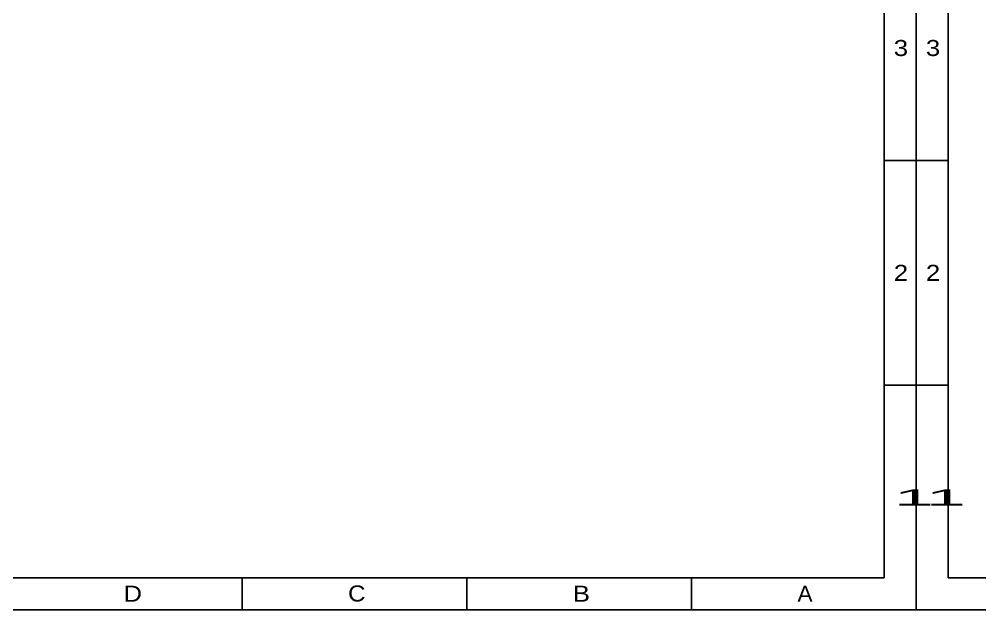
# Model space of a CAD drawing. Header units: inches. Extents: x 0 to 800, y 356 to 444.
# Drawn here: x 315.4 to 378.2, y 355.9 to 394.6 of the extents above; entities that cross this region are included whole.
import ezdxf

# ---------------------------------------------------------------- set-up
doc = ezdxf.new("R2010")
doc.units = ezdxf.units.IN
doc.header["$MEASUREMENT"] = 0

# ---------------------------------------------------------------- blocks, each defined once
blk = doc.blocks.new('block 1021')
at = {"color": 7, "lineweight": 25, "true_color": 0xffffff}
blk.add_lwpolyline([(256.766, 355.918), (374.065, 355.918)], dxfattribs=at)
blk = doc.blocks.new('block 4234')
at = {"color": 7, "lineweight": 25, "true_color": 0xffffff}
blk.add_lwpolyline([(374.065, 355.918), (374.065, 444.082)], dxfattribs=at)
blk = doc.blocks.new('block 4235')
at = {"color": 7, "lineweight": 25, "true_color": 0xffffff}
blk.add_lwpolyline([(371.966, 358.018), (371.966, 441.982)], dxfattribs=at)
blk = doc.blocks.new('block 4237')
at = {"color": 7, "lineweight": 25, "true_color": 0xffffff}
blk.add_lwpolyline([(359.371, 355.918), (359.371, 358.018)], dxfattribs=at)
blk = doc.blocks.new('block 4241')
at = {"color": 7, "lineweight": 25, "true_color": 0xffffff}
blk.add_lwpolyline([(344.677, 355.918), (344.677, 358.018)], dxfattribs=at)
blk = doc.blocks.new('block 4245')
at = {"color": 7, "lineweight": 25, "true_color": 0xffffff}
blk.add_lwpolyline([(329.983, 355.918), (329.983, 358.018)], dxfattribs=at)
blk = doc.blocks.new('block 4254')
at = {"color": 7, "lineweight": 25, "true_color": 0xffffff}
blk.add_lwpolyline([(371.966, 385.306), (374.065, 385.306)], dxfattribs=at)
blk = doc.blocks.new('block 4256')
at = {"color": 7, "lineweight": 25, "true_color": 0xffffff}
blk.add_lwpolyline([(371.966, 370.612), (374.065, 370.612)], dxfattribs=at)
blk = doc.blocks.new('block 4260')
at = {"color": 7, "lineweight": 25, "true_color": 0xffffff}
blk.add_lwpolyline([(251.476, 358.018), (371.966, 358.018)], dxfattribs=at)
blk = doc.blocks.new('block 4263')
at = {"color": 7, "lineweight": 25, "true_color": 0xffffff}
blk.add_lwpolyline([(249.376, 355.918), (374.065, 355.918)], dxfattribs=at)
blk = doc.blocks.new('block 4286')
at = {"color": 2, "true_color": 0xffff00, "insert": (322.219, 356.448), "char_height": 1.04956, "attachment_point": 7}
blk.add_mtext('\\fAdobe Song Std L|b0|i0|c0|p34;\\W1.2;D', dxfattribs=at)
blk = doc.blocks.new('block 4287')
at = {"color": 2, "true_color": 0xffff00, "insert": (336.913, 356.448), "char_height": 1.04956, "attachment_point": 7}
blk.add_mtext('\\fAdobe Song Std L|b0|i0|c0|p34;\\W1.12;C', dxfattribs=at)
blk = doc.blocks.new('block 4288')
at = {"color": 2, "true_color": 0xffff00, "insert": (351.607, 356.448), "char_height": 1.04956, "attachment_point": 7}
blk.add_mtext('\\fAdobe Song Std L|b0|i0|c0|p34;\\W1.2;B', dxfattribs=at)
blk = doc.blocks.new('block 4292')
at = {"color": 2, "true_color": 0xffff00, "insert": (372.598, 392.128), "char_height": 1.04956, "attachment_point": 7}
blk.add_mtext('\\fAdobe Song Std L|b0|i0|c0|p34;\\W1.2;3', dxfattribs=at)
blk = doc.blocks.new('block 4293')
at = {"color": 2, "true_color": 0xffff00, "insert": (372.598, 377.434), "char_height": 1.04956, "attachment_point": 7}
blk.add_mtext('\\fAdobe Song Std L|b0|i0|c0|p34;\\W1.2;2', dxfattribs=at)
blk = doc.blocks.new('block 4294')
at = {"color": 2, "true_color": 0xffff00, "insert": (366.301, 356.448), "char_height": 1.04956, "attachment_point": 7}
blk.add_mtext('\\fAdobe Song Std L|b0|i0|c0|p34;\\W1.05;A', dxfattribs=at)
blk = doc.blocks.new('block 4295')
at = {"color": 2, "true_color": 0xffff00, "insert": (372.598, 362.74), "char_height": 1.04956, "attachment_point": 7}
blk.add_mtext('\\fAdobe Song Std L|b0|i0|c0|p34;\\W3.36;1', dxfattribs=at)
blk = doc.blocks.new('block 4233')
for name in ['block 4234', 'block 4235', 'block 4292', 'block 4254', 'block 4293', 'block 4256', 'block 4295', 'block 4260', 'block 4286', 'block 4245', 'block 4287', 'block 4241', 'block 4288', 'block 4237', 'block 4294', 'block 4263']:
    blk.add_blockref(name, (0, 0))
blk = doc.blocks.new('block 4318')
at = {"color": 7, "lineweight": 25, "true_color": 0xffffff}
blk.add_lwpolyline([(374.065, 385.306), (376.164, 385.306)], dxfattribs=at)
blk = doc.blocks.new('block 4320')
at = {"color": 7, "lineweight": 25, "true_color": 0xffffff}
blk.add_lwpolyline([(374.065, 370.612), (376.164, 370.612)], dxfattribs=at)
blk = doc.blocks.new('block 4323')
at = {"color": 7, "lineweight": 25, "true_color": 0xffffff}
blk.add_lwpolyline([(376.164, 358.018), (496.654, 358.018)], dxfattribs=at)
blk = doc.blocks.new('block 4326')
at = {"color": 7, "lineweight": 25, "true_color": 0xffffff}
blk.add_lwpolyline([(374.065, 355.918), (498.753, 355.918)], dxfattribs=at)
blk = doc.blocks.new('block 4329')
at = {"color": 7, "lineweight": 25, "true_color": 0xffffff}
blk.add_lwpolyline([(376.164, 358.018), (376.164, 441.982)], dxfattribs=at)
blk = doc.blocks.new('block 4330')
at = {"color": 7, "lineweight": 25, "true_color": 0xffffff}
blk.add_lwpolyline([(374.065, 355.918), (374.065, 444.082)], dxfattribs=at)
blk = doc.blocks.new('block 4334')
at = {"color": 2, "true_color": 0xffff00, "insert": (374.697, 392.128), "char_height": 1.04956, "attachment_point": 7}
blk.add_mtext('\\fAdobe Song Std L|b0|i0|c0|p34;\\W1.2;3', dxfattribs=at)
blk = doc.blocks.new('block 4335')
at = {"color": 2, "true_color": 0xffff00, "insert": (374.697, 377.434), "char_height": 1.04956, "attachment_point": 7}
blk.add_mtext('\\fAdobe Song Std L|b0|i0|c0|p34;\\W1.2;2', dxfattribs=at)
blk = doc.blocks.new('block 4336')
at = {"color": 2, "true_color": 0xffff00, "insert": (374.697, 362.74), "char_height": 1.04956, "attachment_point": 7}
blk.add_mtext('\\fAdobe Song Std L|b0|i0|c0|p34;\\W3.36;1', dxfattribs=at)
blk = doc.blocks.new('block 4296')
for name in ['block 4330', 'block 4329', 'block 4334', 'block 4318', 'block 4335', 'block 4320', 'block 4336', 'block 4323', 'block 4326']:
    blk.add_blockref(name, (0, 0))
blk = doc.blocks.new('block 4424')
at = {"color": 7, "lineweight": 25, "true_color": 0xffffff}
blk.add_lwpolyline([(350.975, 358.018), (371.966, 358.018)], dxfattribs=at)
blk = doc.blocks.new('block 4425')
at = {"color": 7, "lineweight": 25, "true_color": 0xffffff}
blk.add_lwpolyline([(371.966, 369.772), (371.966, 358.018)], dxfattribs=at)

msp = doc.modelspace()

# ---------------------------------------------------------------- block references
for name in ['block 4233', 'block 4296', 'block 4425', 'block 4424', 'block 1021']:
    msp.add_blockref(name, (0, 0))

doc.saveas('drawing.dxf')
